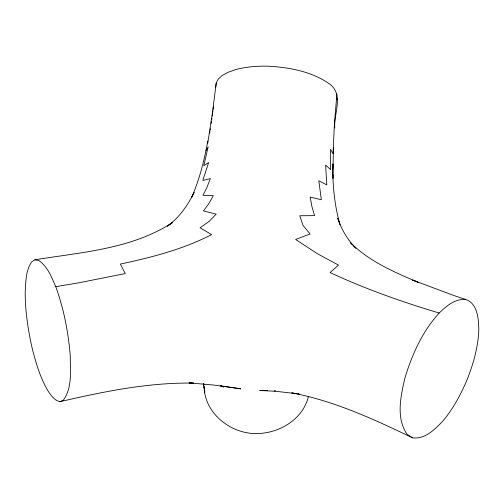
<?xml version="1.0" encoding="UTF-8"?>
<svg xmlns="http://www.w3.org/2000/svg" width="504" height="504" viewBox="0 0 504 504"><rect width="100%" height="100%" fill="white"/><g stroke="black" fill="none" stroke-linecap="round" stroke-linejoin="round"><path stroke-width="0.76" d="M333.402 147.918L332.905 178.378L332.892 174.573M207.661 143.709L212.556 112.02L216.21 83.072L218.194 79.147L222.037 75.613L227.745 72.437L235.135 69.754A64.21 26.032 6 0 1 267.788 66.163C289.472 67.366 312.197 71.461 330.164 84.407C343.778 95.206 333.755 113.677 334.763 128.016M336.93 93.782L334.435 123.6L333.018 153.758L330.586 149.304L330.542 169.609L325.609 165.091L326.8 184.93L318.818 180.766L321.338 199.742L310.187 197.051L311.907 206.552L314.546 215.624L299.767 215.762L303.024 225.458L310.099 233.969L295.653 239.476L317.495 253.789L338.493 265.085L330.089 272.563C365.299 288.956 402.016 301.934 439.211 313.034C446.254 306.041 455.062 298.664 465.633 299.395C477.685 303.521 478.529 318.635 478.8 329.389C478.277 346.582 473.502 363.283 467.296 379.222C460.864 394.519 452.957 409.349 442.033 421.942C434.272 429.899 424.765 439.4 412.65 437.837C373.874 419.303 334.322 400.863 291.791 392.912L296.257 393.618M215.8 87.179L216.21 83.072M212.241 116.09L212.43 114.603M212.625 113.123L212.909 110.893M213.097 109.412L213.482 106.445M209.746 133.176L209.96 131.689M210.168 130.196L210.382 128.709M211.144 123.505L211.472 121.281M211.693 119.794L211.913 118.314M167.53 226.113C179.248 217.526 187.797 205.367 194.128 192.427L191.678 197.266C199.553 179.329 204.309 160.228 207.824 141.007M308.454 396.421C302.444 421.653 274.478 436.086 249.845 433.219C226.598 430.296 204.593 411.277 204.088 386.845M336.937 99.742L337.422 98.438M205.922 150.658L208.177 146.828L203.786 165.74L208.643 162.546L202.816 180.489L210.382 178.599L207.018 187.236L203.018 195.313L213.305 195.659L208.864 203.685L203.452 210.899L216.166 214.143L209.254 221.3L200.063 227.814L211.648 234.612C183.059 249.36 151.673 257.374 120.387 264.065L125.263 273.565L79.393 282.7L55.761 286.663C51.547 277.213 47.697 266.496 38.739 260.474L34.889 259.793L31.595 261.872C25.622 270.906 25.754 282.309 25.2 292.729C25.219 310.729 27.884 328.608 31.689 346.172C35.463 361.633 39.879 377.206 48.05 390.991C51.087 395.407 54.375 400.63 60.07 401.656C103.893 391.57 148.478 382.341 193.675 383.116L188.981 382.876L213.425 385.012L240.786 388.836L221.061 385.856M439.211 313.034C422.421 331.267 412.114 354.432 404.939 377.906C400.781 396.081 395.741 417.715 407.075 434.328L412.65 437.837M167.504 226.176L172.185 222.718C131.601 249.159 81.459 252.221 34.889 259.793M60.07 401.656L63.328 400.157C72.513 387.671 70.245 370.654 70.27 356.044C68.393 332.432 63.85 308.958 55.761 286.663M274.144 390.946L275.594 390.839M267.555 390.543L259.774 390.512L275.631 391.261L296.276 393.649M297.757 393.87L299.237 394.084L297.744 393.851M465.633 299.395L454.576 295.785L412.549 280.073L418.2 282.341C394.04 272.053 369.13 261.311 350.23 242.506L352.277 244.572M220.305 385.743L223.713 387.028L220.809 385.869M353.304 245.612L355.868 248.195C347.558 239.772 341.378 229.427 337.724 218.182L339.797 223.952M340.055 224.671C334.31 204.983 332.527 184.363 332.861 163.92L332.879 169.249M203.307 383.733L204.101 388.13M203.654 383.481L203.855 384.974M204.063 386.467L204.882 392.446M203.723 384.023L203.906 385.434"/></g></svg>
